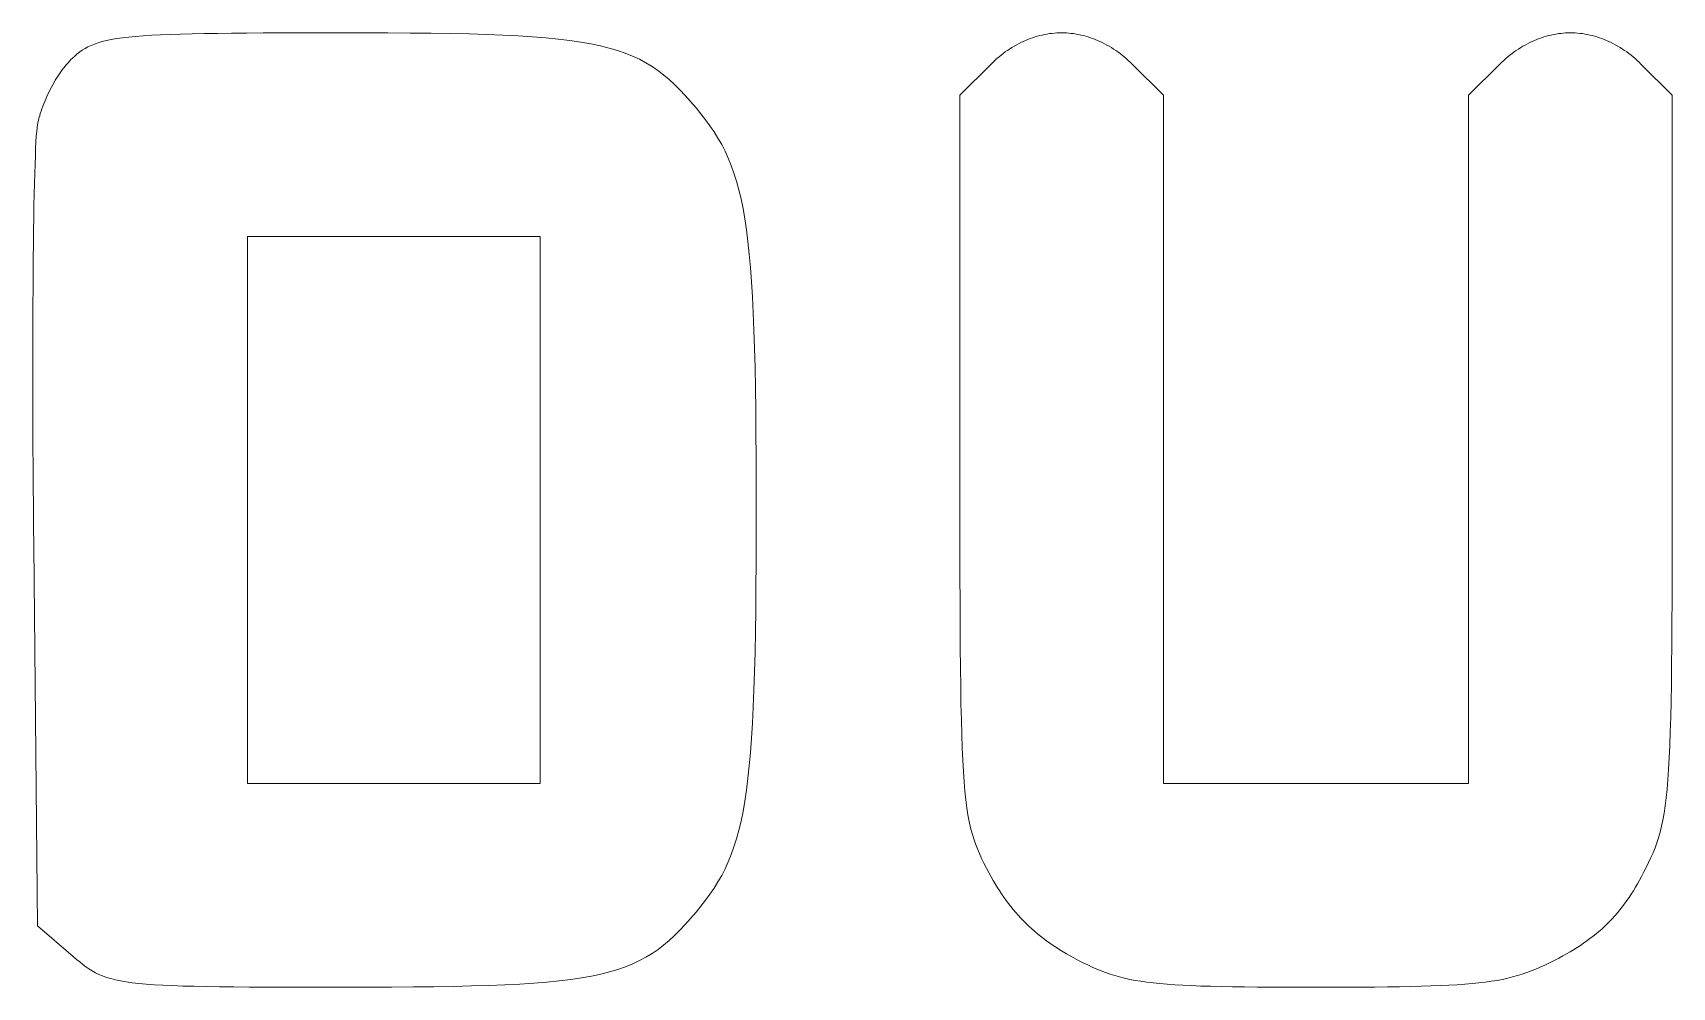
# Model space of a CAD drawing. Header units: millimetres. Extents: x -350 to 1050, y -3 to 474.
# Drawn here: x -232.92 to -212.16, y 108.56 to 120.64 of the extents above; entities that cross this region are included whole.
import ezdxf

# ---------------------------------------------------------------- set-up
doc = ezdxf.new("R2010")
doc.units = ezdxf.units.MM
doc.header["$MEASUREMENT"] = 0
doc.layers.add('Text', color=1, linetype='CONTINUOUS', lineweight=0, true_color=0xff0000)

msp = doc.modelspace()

# ---------------------------------------------------------------- linework, layer by layer
at = {"layer": 'Text'}
for p, q in [((-231.421, 120.61), (-231.307, 120.616)), ((-231.307, 120.616), (-231.184, 120.621)), ((-231.184, 120.621), (-231.051, 120.625)), ((-231.051, 120.625), (-230.907, 120.629)), ((-230.907, 120.629), (-230.751, 120.632)), ((-230.751, 120.632), (-230.584, 120.634)), ((-230.584, 120.634), (-230.405, 120.636)), ((-230.405, 120.636), (-230.213, 120.638)), ((-230.213, 120.638), (-230.008, 120.639)), ((-230.008, 120.639), (-229.788, 120.64)), ((-229.788, 120.64), (-229.554, 120.64)), ((-229.554, 120.64), (-229.306, 120.641)), ((-229.306, 120.641), (-229.042, 120.641)), ((-229.042, 120.641), (-228.726, 120.641)), ((-228.726, 120.641), (-228.427, 120.64)), ((-228.427, 120.64), (-228.146, 120.638)), ((-228.146, 120.638), (-227.88, 120.635)), ((-227.88, 120.635), (-227.631, 120.631)), ((-227.631, 120.631), (-227.396, 120.626)), ((-227.396, 120.626), (-227.176, 120.619)), ((-227.176, 120.619), (-226.97, 120.611)), ((-220.14, 120.612), (-220.109, 120.619)), ((-220.109, 120.619), (-220.079, 120.625)), ((-220.079, 120.625), (-220.048, 120.63)), ((-220.048, 120.63), (-220.018, 120.634)), ((-220.018, 120.634), (-219.987, 120.637)), ((-219.987, 120.637), (-219.956, 120.639)), ((-219.956, 120.639), (-219.926, 120.64)), ((-219.926, 120.64), (-219.895, 120.641)), ((-219.895, 120.641), (-219.865, 120.64)), ((-219.865, 120.64), (-219.835, 120.639)), ((-219.835, 120.639), (-219.804, 120.637)), ((-219.804, 120.637), (-219.773, 120.634)), ((-219.773, 120.634), (-219.743, 120.63)), ((-219.743, 120.63), (-219.712, 120.625)), ((-219.712, 120.625), (-219.681, 120.619)), ((-219.681, 120.619), (-219.651, 120.612)), ((-213.697, 120.612), (-213.666, 120.619)), ((-213.666, 120.619), (-213.635, 120.625)), ((-213.635, 120.625), (-213.605, 120.63)), ((-213.605, 120.63), (-213.574, 120.634)), ((-213.574, 120.634), (-213.544, 120.637)), ((-213.544, 120.637), (-213.513, 120.639)), ((-213.513, 120.639), (-213.483, 120.64)), ((-213.483, 120.64), (-213.452, 120.641)), ((-213.452, 120.641), (-213.422, 120.64)), ((-213.422, 120.64), (-213.391, 120.639)), ((-213.391, 120.639), (-213.361, 120.637)), ((-213.361, 120.637), (-213.33, 120.634)), ((-213.33, 120.634), (-213.299, 120.63)), ((-213.299, 120.63), (-213.269, 120.625)), ((-213.269, 120.625), (-213.238, 120.619)), ((-213.238, 120.619), (-213.208, 120.612)), ((-232.329, 120.398), (-232.296, 120.421)), ((-232.296, 120.421), (-232.262, 120.443)), ((-232.262, 120.443), (-232.225, 120.463)), ((-232.225, 120.463), (-232.186, 120.482)), ((-232.186, 120.482), (-232.143, 120.499)), ((-232.143, 120.499), (-232.097, 120.515)), ((-232.097, 120.515), (-232.046, 120.53)), ((-232.046, 120.53), (-231.991, 120.544)), ((-231.991, 120.544), (-231.93, 120.556)), ((-231.93, 120.556), (-231.863, 120.568)), ((-231.863, 120.568), (-231.789, 120.578)), ((-231.789, 120.578), (-231.709, 120.587)), ((-231.709, 120.587), (-231.621, 120.596)), ((-231.621, 120.596), (-231.525, 120.603)), ((-231.525, 120.603), (-231.421, 120.61)), ((-226.97, 120.611), (-226.777, 120.601)), ((-226.777, 120.601), (-226.596, 120.59)), ((-226.596, 120.59), (-226.427, 120.576)), ((-226.427, 120.576), (-226.269, 120.561)), ((-226.269, 120.561), (-226.121, 120.543)), ((-226.121, 120.543), (-225.984, 120.523)), ((-225.984, 120.523), (-225.855, 120.5)), ((-225.855, 120.5), (-225.736, 120.475)), ((-225.736, 120.475), (-225.624, 120.447)), ((-225.624, 120.447), (-225.519, 120.416)), ((-225.519, 120.416), (-225.421, 120.382)), ((-220.609, 120.398), (-220.581, 120.417)), ((-220.581, 120.417), (-220.554, 120.435)), ((-220.554, 120.435), (-220.526, 120.453)), ((-220.526, 120.453), (-220.497, 120.47)), ((-220.497, 120.47), (-220.469, 120.486)), ((-220.469, 120.486), (-220.44, 120.501)), ((-220.44, 120.501), (-220.411, 120.516)), ((-220.411, 120.516), (-220.381, 120.53)), ((-220.381, 120.53), (-220.352, 120.543)), ((-220.352, 120.543), (-220.322, 120.555)), ((-220.322, 120.555), (-220.292, 120.567)), ((-220.292, 120.567), (-220.262, 120.578)), ((-220.262, 120.578), (-220.231, 120.588)), ((-220.231, 120.588), (-220.201, 120.597)), ((-220.201, 120.597), (-220.171, 120.605)), ((-220.171, 120.605), (-220.14, 120.612)), ((-219.651, 120.612), (-219.62, 120.605)), ((-219.62, 120.605), (-219.59, 120.597)), ((-219.59, 120.597), (-219.56, 120.588)), ((-219.56, 120.588), (-219.529, 120.578)), ((-219.529, 120.578), (-219.499, 120.567)), ((-219.499, 120.567), (-219.469, 120.555)), ((-219.469, 120.555), (-219.439, 120.543)), ((-219.439, 120.543), (-219.41, 120.53)), ((-219.41, 120.53), (-219.38, 120.516)), ((-219.38, 120.516), (-219.351, 120.501)), ((-219.351, 120.501), (-219.322, 120.486)), ((-219.322, 120.486), (-219.294, 120.47)), ((-219.294, 120.47), (-219.265, 120.453)), ((-219.265, 120.453), (-219.237, 120.435)), ((-219.237, 120.435), (-219.21, 120.417)), ((-219.21, 120.417), (-219.182, 120.398)), ((-214.165, 120.398), (-214.138, 120.417)), ((-214.138, 120.417), (-214.11, 120.435)), ((-214.11, 120.435), (-214.082, 120.453)), ((-214.082, 120.453), (-214.054, 120.47)), ((-214.054, 120.47), (-214.025, 120.486)), ((-214.025, 120.486), (-213.996, 120.501)), ((-213.996, 120.501), (-213.967, 120.516)), ((-213.967, 120.516), (-213.938, 120.53)), ((-213.938, 120.53), (-213.908, 120.543)), ((-213.908, 120.543), (-213.878, 120.555)), ((-213.878, 120.555), (-213.848, 120.567)), ((-213.848, 120.567), (-213.818, 120.578)), ((-213.818, 120.578), (-213.788, 120.588)), ((-213.788, 120.588), (-213.758, 120.597)), ((-213.758, 120.597), (-213.727, 120.605)), ((-213.727, 120.605), (-213.697, 120.612)), ((-213.208, 120.612), (-213.177, 120.605)), ((-213.177, 120.605), (-213.147, 120.597)), ((-213.147, 120.597), (-213.116, 120.588)), ((-213.116, 120.588), (-213.086, 120.578)), ((-213.086, 120.578), (-213.056, 120.567)), ((-213.056, 120.567), (-213.026, 120.555)), ((-213.026, 120.555), (-212.996, 120.543)), ((-212.996, 120.543), (-212.966, 120.53)), ((-212.966, 120.53), (-212.937, 120.516)), ((-212.937, 120.516), (-212.908, 120.501)), ((-212.908, 120.501), (-212.879, 120.486)), ((-212.879, 120.486), (-212.85, 120.47)), ((-212.85, 120.47), (-212.822, 120.453)), ((-212.822, 120.453), (-212.794, 120.435)), ((-212.794, 120.435), (-212.766, 120.417)), ((-212.766, 120.417), (-212.739, 120.398)), ((-232.532, 120.196), (-232.514, 120.219)), ((-232.514, 120.219), (-232.496, 120.241)), ((-232.496, 120.241), (-232.477, 120.262)), ((-232.477, 120.262), (-232.459, 120.283)), ((-232.459, 120.283), (-232.441, 120.302)), ((-232.441, 120.302), (-232.422, 120.319)), ((-232.422, 120.319), (-232.391, 120.347)), ((-232.391, 120.347), (-232.361, 120.374)), ((-232.361, 120.374), (-232.329, 120.398)), ((-225.421, 120.382), (-225.329, 120.345)), ((-225.329, 120.345), (-225.242, 120.305)), ((-225.242, 120.305), (-225.16, 120.261)), ((-225.16, 120.261), (-225.082, 120.214)), ((-225.082, 120.214), (-225.008, 120.163)), ((-221.184, 119.85), (-220.789, 120.245)), ((-220.789, 120.245), (-220.764, 120.269)), ((-220.764, 120.269), (-220.74, 120.292)), ((-220.74, 120.292), (-220.714, 120.315)), ((-220.714, 120.315), (-220.688, 120.337)), ((-220.688, 120.337), (-220.662, 120.358)), ((-220.662, 120.358), (-220.636, 120.378)), ((-220.636, 120.378), (-220.609, 120.398)), ((-219.182, 120.398), (-219.155, 120.378)), ((-219.155, 120.378), (-219.129, 120.358)), ((-219.129, 120.358), (-219.103, 120.337)), ((-219.103, 120.337), (-219.077, 120.315)), ((-219.077, 120.315), (-219.051, 120.292)), ((-219.051, 120.292), (-219.027, 120.269)), ((-219.027, 120.269), (-219.002, 120.245)), ((-219.002, 120.245), (-218.607, 119.85)), ((-214.741, 119.85), (-214.345, 120.245)), ((-214.345, 120.245), (-214.321, 120.269)), ((-214.321, 120.269), (-214.296, 120.292)), ((-214.296, 120.292), (-214.271, 120.315)), ((-214.271, 120.315), (-214.245, 120.337)), ((-214.245, 120.337), (-214.219, 120.358)), ((-214.219, 120.358), (-214.192, 120.378)), ((-214.192, 120.378), (-214.165, 120.398)), ((-212.739, 120.398), (-212.712, 120.378)), ((-212.712, 120.378), (-212.685, 120.358)), ((-212.685, 120.358), (-212.659, 120.337)), ((-212.659, 120.337), (-212.633, 120.315)), ((-212.633, 120.315), (-212.608, 120.292)), ((-212.608, 120.292), (-212.583, 120.269)), ((-212.583, 120.269), (-212.559, 120.245)), ((-212.559, 120.245), (-212.163, 119.85)), ((-232.671, 119.982), (-232.654, 120.011)), ((-232.654, 120.011), (-232.638, 120.04)), ((-232.638, 120.04), (-232.621, 120.067)), ((-232.621, 120.067), (-232.604, 120.094)), ((-232.604, 120.094), (-232.586, 120.121)), ((-232.586, 120.121), (-232.568, 120.147)), ((-232.568, 120.147), (-232.55, 120.172)), ((-232.55, 120.172), (-232.532, 120.196)), ((-225.008, 120.163), (-224.936, 120.108)), ((-224.936, 120.108), (-224.866, 120.049)), ((-224.866, 120.049), (-224.797, 119.987)), ((-232.772, 119.771), (-232.759, 119.802)), ((-232.759, 119.802), (-232.746, 119.833)), ((-232.746, 119.833), (-232.732, 119.863)), ((-232.732, 119.863), (-232.717, 119.893)), ((-232.717, 119.893), (-232.702, 119.923)), ((-232.702, 119.923), (-232.687, 119.953)), ((-232.687, 119.953), (-232.671, 119.982)), ((-224.797, 119.987), (-224.73, 119.919)), ((-224.73, 119.919), (-224.662, 119.848)), ((-224.662, 119.848), (-224.594, 119.772)), ((-221.184, 115.277), (-221.184, 119.85)), ((-218.607, 119.85), (-218.607, 115.493)), ((-214.741, 115.493), (-214.741, 119.85)), ((-212.163, 119.85), (-212.163, 115.286)), ((-232.845, 119.56), (-232.836, 119.589)), ((-232.836, 119.589), (-232.828, 119.619)), ((-232.828, 119.619), (-232.818, 119.649)), ((-232.818, 119.649), (-232.808, 119.68)), ((-232.808, 119.68), (-232.796, 119.71)), ((-232.796, 119.71), (-232.785, 119.741)), ((-232.785, 119.741), (-232.772, 119.771)), ((-224.594, 119.772), (-224.525, 119.691)), ((-224.525, 119.691), (-224.463, 119.615)), ((-224.463, 119.615), (-224.404, 119.539)), ((-232.879, 119.332), (-232.874, 119.392)), ((-232.874, 119.392), (-232.869, 119.439)), ((-232.869, 119.439), (-232.864, 119.474)), ((-232.864, 119.474), (-232.858, 119.502)), ((-232.858, 119.502), (-232.852, 119.53)), ((-232.852, 119.53), (-232.845, 119.56)), ((-224.404, 119.539), (-224.348, 119.463)), ((-224.348, 119.463), (-224.296, 119.386)), ((-224.296, 119.386), (-224.247, 119.307)), ((-232.891, 119.083), (-232.887, 119.177)), ((-232.887, 119.177), (-232.883, 119.261)), ((-232.883, 119.261), (-232.879, 119.332)), ((-224.247, 119.307), (-224.2, 119.225)), ((-224.2, 119.225), (-224.157, 119.141)), ((-232.899, 118.861), (-232.895, 118.977)), ((-232.895, 118.977), (-232.891, 119.083)), ((-224.157, 119.141), (-224.117, 119.053)), ((-224.117, 119.053), (-224.079, 118.961)), ((-224.079, 118.961), (-224.044, 118.864)), ((-232.902, 118.735), (-232.899, 118.861)), ((-224.044, 118.864), (-224.012, 118.761)), ((-224.012, 118.761), (-223.982, 118.653)), ((-232.908, 118.453), (-232.905, 118.598)), ((-232.905, 118.598), (-232.902, 118.735)), ((-223.982, 118.653), (-223.954, 118.538)), ((-232.911, 118.298), (-232.908, 118.453)), ((-223.954, 118.538), (-223.929, 118.415)), ((-223.929, 118.415), (-223.906, 118.284)), ((-232.915, 117.964), (-232.913, 118.135)), ((-232.913, 118.135), (-232.911, 118.298)), ((-223.906, 118.284), (-223.886, 118.145)), ((-223.886, 118.145), (-223.867, 117.997)), ((-232.917, 117.784), (-232.915, 117.964)), ((-228.352, 118.063), (-230.205, 118.063)), ((-230.205, 118.063), (-230.205, 114.6)), ((-226.5, 118.063), (-228.352, 118.063)), ((-226.5, 114.6), (-226.5, 118.063)), ((-223.867, 117.997), (-223.85, 117.838)), ((-232.919, 117.597), (-232.917, 117.784)), ((-223.85, 117.838), (-223.835, 117.67)), ((-232.92, 117.403), (-232.919, 117.597)), ((-223.835, 117.67), (-223.821, 117.49)), ((-232.921, 117.202), (-232.92, 117.403)), ((-223.821, 117.49), (-223.81, 117.298)), ((-223.81, 117.298), (-223.8, 117.094)), ((-232.922, 116.995), (-232.921, 117.202)), ((-223.8, 117.094), (-223.791, 116.877)), ((-232.923, 116.781), (-232.922, 116.995)), ((-232.923, 116.562), (-232.923, 116.781)), ((-223.791, 116.877), (-223.784, 116.647)), ((-232.923, 116.338), (-232.923, 116.562)), ((-223.784, 116.647), (-223.778, 116.402)), ((-232.923, 116.109), (-232.923, 116.338)), ((-223.778, 116.402), (-223.773, 116.143)), ((-232.923, 115.875), (-232.923, 116.109)), ((-223.773, 116.143), (-223.769, 115.868)), ((-232.922, 115.637), (-232.923, 115.875)), ((-223.769, 115.868), (-223.766, 115.577)), ((-232.921, 115.395), (-232.922, 115.637)), ((-223.766, 115.577), (-223.765, 115.269)), ((-218.607, 115.493), (-218.607, 111.137)), ((-214.741, 111.137), (-214.741, 115.493)), ((-232.92, 115.15), (-232.921, 115.395)), ((-223.765, 115.269), (-223.764, 114.943)), ((-221.184, 114.859), (-221.184, 115.277)), ((-212.163, 115.286), (-212.164, 114.872)), ((-232.918, 114.902), (-232.92, 115.15)), ((-232.916, 114.651), (-232.918, 114.902)), ((-223.764, 114.943), (-223.763, 114.6)), ((-221.184, 114.466), (-221.184, 114.859)), ((-212.164, 114.872), (-212.164, 114.483)), ((-232.914, 114.398), (-232.916, 114.651)), ((-230.205, 114.6), (-230.205, 111.137)), ((-226.5, 111.137), (-226.5, 114.6)), ((-226.5, 114.6), (-226.5, 114.6)), ((-223.763, 114.6), (-223.764, 114.257)), ((-232.912, 114.143), (-232.914, 114.398)), ((-221.184, 114.099), (-221.184, 114.466)), ((-212.164, 114.483), (-212.164, 114.119)), ((-223.764, 114.257), (-223.765, 113.932)), ((-232.863, 109.337), (-232.912, 114.143)), ((-221.183, 113.756), (-221.184, 114.099)), ((-212.164, 114.119), (-212.165, 113.779)), ((-223.765, 113.932), (-223.766, 113.624)), ((-212.165, 113.779), (-212.166, 113.461)), ((-223.766, 113.624), (-223.769, 113.333)), ((-221.182, 113.436), (-221.183, 113.756)), ((-221.181, 113.138), (-221.182, 113.436)), ((-212.166, 113.461), (-212.167, 113.165)), ((-223.769, 113.333), (-223.773, 113.058)), ((-212.167, 113.165), (-212.169, 112.889)), ((-223.773, 113.058), (-223.778, 112.798)), ((-221.179, 112.861), (-221.181, 113.138)), ((-223.778, 112.798), (-223.784, 112.553)), ((-221.176, 112.604), (-221.179, 112.861)), ((-212.169, 112.889), (-212.171, 112.634)), ((-223.784, 112.553), (-223.791, 112.323)), ((-221.173, 112.367), (-221.176, 112.604)), ((-212.171, 112.634), (-212.174, 112.397)), ((-223.791, 112.323), (-223.8, 112.106)), ((-221.17, 112.148), (-221.173, 112.367)), ((-212.174, 112.397), (-212.178, 112.178)), ((-223.8, 112.106), (-223.81, 111.902)), ((-221.165, 111.946), (-221.17, 112.148)), ((-212.178, 112.178), (-212.183, 111.976)), ((-223.81, 111.902), (-223.821, 111.711)), ((-221.16, 111.76), (-221.165, 111.946)), ((-212.183, 111.976), (-212.188, 111.79)), ((-223.821, 111.711), (-223.835, 111.531)), ((-221.154, 111.589), (-221.16, 111.76)), ((-212.188, 111.79), (-212.194, 111.619)), ((-223.835, 111.531), (-223.85, 111.362)), ((-221.147, 111.433), (-221.154, 111.589)), ((-212.194, 111.619), (-212.201, 111.462)), ((-223.85, 111.362), (-223.867, 111.204)), ((-221.139, 111.29), (-221.147, 111.433)), ((-221.13, 111.159), (-221.139, 111.29)), ((-212.209, 111.318), (-212.218, 111.186)), ((-212.201, 111.462), (-212.209, 111.318)), ((-230.205, 111.137), (-228.352, 111.137)), ((-228.352, 111.137), (-226.5, 111.137)), ((-223.867, 111.204), (-223.886, 111.055)), ((-221.119, 111.04), (-221.13, 111.159)), ((-218.607, 111.137), (-216.674, 111.137)), ((-216.674, 111.137), (-214.741, 111.137)), ((-212.228, 111.065), (-212.239, 110.955)), ((-212.218, 111.186), (-212.228, 111.065)), ((-223.906, 110.916), (-223.929, 110.785)), ((-223.886, 111.055), (-223.906, 110.916)), ((-221.108, 110.931), (-221.119, 111.04)), ((-221.095, 110.831), (-221.108, 110.931)), ((-212.239, 110.955), (-212.252, 110.854)), ((-223.954, 110.663), (-223.982, 110.548)), ((-223.929, 110.785), (-223.954, 110.663)), ((-221.081, 110.74), (-221.095, 110.831)), ((-221.065, 110.656), (-221.081, 110.74)), ((-221.048, 110.578), (-221.065, 110.656)), ((-212.281, 110.675), (-212.298, 110.596)), ((-212.266, 110.761), (-212.281, 110.675)), ((-212.252, 110.854), (-212.266, 110.761)), ((-223.982, 110.548), (-224.012, 110.439)), ((-221.029, 110.506), (-221.048, 110.578)), ((-221.008, 110.438), (-221.029, 110.506)), ((-212.336, 110.452), (-212.358, 110.386)), ((-212.317, 110.522), (-212.336, 110.452)), ((-212.298, 110.596), (-212.317, 110.522)), ((-224.079, 110.239), (-224.117, 110.147)), ((-224.044, 110.336), (-224.079, 110.239)), ((-224.012, 110.439), (-224.044, 110.336)), ((-220.986, 110.373), (-221.008, 110.438)), ((-220.962, 110.311), (-220.986, 110.373)), ((-220.936, 110.251), (-220.962, 110.311)), ((-220.909, 110.19), (-220.936, 110.251)), ((-212.406, 110.261), (-212.433, 110.2)), ((-212.381, 110.323), (-212.406, 110.261)), ((-212.358, 110.386), (-212.381, 110.323)), ((-224.157, 110.059), (-224.2, 109.975)), ((-224.117, 110.147), (-224.157, 110.059)), ((-220.879, 110.13), (-220.909, 110.19)), ((-220.847, 110.068), (-220.879, 110.13)), ((-220.813, 110.003), (-220.847, 110.068)), ((-212.493, 110.075), (-212.526, 110.01)), ((-212.462, 110.138), (-212.493, 110.075)), ((-212.433, 110.2), (-212.462, 110.138)), ((-224.247, 109.894), (-224.296, 109.815)), ((-224.2, 109.975), (-224.247, 109.894)), ((-220.788, 109.957), (-220.813, 110.003)), ((-220.763, 109.912), (-220.788, 109.957)), ((-220.737, 109.868), (-220.763, 109.912)), ((-220.711, 109.824), (-220.737, 109.868)), ((-220.684, 109.782), (-220.711, 109.824)), ((-212.629, 109.824), (-212.655, 109.78)), ((-212.602, 109.869), (-212.629, 109.824)), ((-212.576, 109.915), (-212.602, 109.869)), ((-212.551, 109.962), (-212.576, 109.915)), ((-212.526, 110.01), (-212.551, 109.962)), ((-224.404, 109.661), (-224.463, 109.585)), ((-224.348, 109.737), (-224.404, 109.661)), ((-224.296, 109.815), (-224.348, 109.737)), ((-220.656, 109.74), (-220.684, 109.782)), ((-220.628, 109.699), (-220.656, 109.74)), ((-220.599, 109.659), (-220.628, 109.699)), ((-220.569, 109.619), (-220.599, 109.659)), ((-220.539, 109.581), (-220.569, 109.619)), ((-212.767, 109.615), (-212.796, 109.576)), ((-212.738, 109.655), (-212.767, 109.615)), ((-212.71, 109.695), (-212.738, 109.655)), ((-212.682, 109.737), (-212.71, 109.695)), ((-212.655, 109.78), (-212.682, 109.737)), ((-224.594, 109.429), (-224.662, 109.353)), ((-224.525, 109.509), (-224.594, 109.429)), ((-224.463, 109.585), (-224.525, 109.509)), ((-220.508, 109.543), (-220.539, 109.581)), ((-220.477, 109.506), (-220.508, 109.543)), ((-220.445, 109.47), (-220.477, 109.506)), ((-220.412, 109.434), (-220.445, 109.47)), ((-220.379, 109.399), (-220.412, 109.434)), ((-212.92, 109.43), (-212.953, 109.395)), ((-212.888, 109.465), (-212.92, 109.43)), ((-212.857, 109.501), (-212.888, 109.465)), ((-212.826, 109.538), (-212.857, 109.501)), ((-212.796, 109.576), (-212.826, 109.538)), ((-232.411, 108.948), (-232.863, 109.337)), ((-224.797, 109.215), (-224.865, 109.152)), ((-224.729, 109.282), (-224.797, 109.215)), ((-224.662, 109.353), (-224.729, 109.282)), ((-220.345, 109.365), (-220.379, 109.399)), ((-220.31, 109.331), (-220.345, 109.365)), ((-220.274, 109.299), (-220.31, 109.331)), ((-220.238, 109.267), (-220.274, 109.299)), ((-220.201, 109.235), (-220.238, 109.267)), ((-220.163, 109.204), (-220.201, 109.235)), ((-220.124, 109.174), (-220.163, 109.204)), ((-213.166, 109.204), (-213.205, 109.174)), ((-213.128, 109.234), (-213.166, 109.204)), ((-213.092, 109.265), (-213.128, 109.234)), ((-213.056, 109.296), (-213.092, 109.265)), ((-213.021, 109.329), (-213.056, 109.296)), ((-212.986, 109.362), (-213.021, 109.329)), ((-212.953, 109.395), (-212.986, 109.362)), ((-225.006, 109.038), (-225.081, 108.987)), ((-224.935, 109.093), (-225.006, 109.038)), ((-224.865, 109.152), (-224.935, 109.093)), ((-220.085, 109.145), (-220.124, 109.174)), ((-220.045, 109.116), (-220.085, 109.145)), ((-220.004, 109.088), (-220.045, 109.116)), ((-219.962, 109.06), (-220.004, 109.088)), ((-219.92, 109.033), (-219.962, 109.06)), ((-219.876, 109.007), (-219.92, 109.033)), ((-219.832, 108.981), (-219.876, 109.007)), ((-213.457, 109.007), (-213.503, 108.98)), ((-213.412, 109.033), (-213.457, 109.007)), ((-213.369, 109.061), (-213.412, 109.033)), ((-213.326, 109.088), (-213.369, 109.061)), ((-213.285, 109.116), (-213.326, 109.088)), ((-213.244, 109.145), (-213.285, 109.116)), ((-213.205, 109.174), (-213.244, 109.145)), ((-232.369, 108.912), (-232.411, 108.948)), ((-232.411, 108.948), (-232.411, 108.948)), ((-232.329, 108.879), (-232.369, 108.912)), ((-232.29, 108.848), (-232.329, 108.879)), ((-232.251, 108.819), (-232.29, 108.848)), ((-232.212, 108.792), (-232.251, 108.819)), ((-232.172, 108.766), (-232.212, 108.792)), ((-225.515, 108.785), (-225.619, 108.754)), ((-225.418, 108.819), (-225.515, 108.785)), ((-225.326, 108.856), (-225.418, 108.819)), ((-225.24, 108.897), (-225.326, 108.856)), ((-225.159, 108.94), (-225.24, 108.897)), ((-225.081, 108.987), (-225.159, 108.94)), ((-219.787, 108.955), (-219.832, 108.981)), ((-219.741, 108.93), (-219.787, 108.955)), ((-219.68, 108.899), (-219.741, 108.93)), ((-219.741, 108.93), (-219.741, 108.93)), ((-219.621, 108.869), (-219.68, 108.899)), ((-219.563, 108.841), (-219.621, 108.869)), ((-219.507, 108.814), (-219.563, 108.841)), ((-219.451, 108.789), (-219.507, 108.814)), ((-219.395, 108.766), (-219.451, 108.789)), ((-213.891, 108.789), (-213.948, 108.766)), ((-213.835, 108.813), (-213.891, 108.789)), ((-213.778, 108.84), (-213.835, 108.813)), ((-213.719, 108.868), (-213.778, 108.84)), ((-213.66, 108.897), (-213.719, 108.868)), ((-213.598, 108.929), (-213.66, 108.897)), ((-213.55, 108.955), (-213.598, 108.929)), ((-213.503, 108.98), (-213.55, 108.955)), ((-232.131, 108.743), (-232.172, 108.766)), ((-232.087, 108.722), (-232.131, 108.743)), ((-232.04, 108.702), (-232.087, 108.722)), ((-231.99, 108.684), (-232.04, 108.702)), ((-231.936, 108.668), (-231.99, 108.684)), ((-231.877, 108.653), (-231.936, 108.668)), ((-231.813, 108.639), (-231.877, 108.653)), ((-231.742, 108.627), (-231.813, 108.639)), ((-231.665, 108.616), (-231.742, 108.627)), ((-231.58, 108.607), (-231.665, 108.616)), ((-231.487, 108.598), (-231.58, 108.607)), ((-231.386, 108.591), (-231.487, 108.598)), ((-231.275, 108.584), (-231.386, 108.591)), ((-231.154, 108.579), (-231.275, 108.584)), ((-231.023, 108.574), (-231.154, 108.579)), ((-230.88, 108.571), (-231.023, 108.574)), ((-227.367, 108.575), (-227.597, 108.57)), ((-227.151, 108.582), (-227.367, 108.575)), ((-226.947, 108.59), (-227.151, 108.582)), ((-226.757, 108.6), (-226.947, 108.59)), ((-226.579, 108.611), (-226.757, 108.6)), ((-226.412, 108.625), (-226.579, 108.611)), ((-226.257, 108.641), (-226.412, 108.625)), ((-226.111, 108.658), (-226.257, 108.641)), ((-225.975, 108.679), (-226.111, 108.658)), ((-225.848, 108.701), (-225.975, 108.679)), ((-225.73, 108.726), (-225.848, 108.701)), ((-225.619, 108.754), (-225.73, 108.726)), ((-219.338, 108.745), (-219.395, 108.766)), ((-219.281, 108.725), (-219.338, 108.745)), ((-219.222, 108.706), (-219.281, 108.725)), ((-219.162, 108.689), (-219.222, 108.706)), ((-219.099, 108.674), (-219.162, 108.689)), ((-219.033, 108.659), (-219.099, 108.674)), ((-218.965, 108.646), (-219.033, 108.659)), ((-218.893, 108.634), (-218.965, 108.646)), ((-218.817, 108.623), (-218.893, 108.634)), ((-218.736, 108.613), (-218.817, 108.623)), ((-218.65, 108.605), (-218.736, 108.613)), ((-218.559, 108.597), (-218.65, 108.605)), ((-218.462, 108.59), (-218.559, 108.597)), ((-218.359, 108.584), (-218.462, 108.59)), ((-218.249, 108.579), (-218.359, 108.584)), ((-218.131, 108.574), (-218.249, 108.579)), ((-218.006, 108.571), (-218.131, 108.574)), ((-215.218, 108.575), (-215.343, 108.571)), ((-215.101, 108.579), (-215.218, 108.575)), ((-214.99, 108.584), (-215.101, 108.579)), ((-214.887, 108.59), (-214.99, 108.584)), ((-214.79, 108.597), (-214.887, 108.59)), ((-214.698, 108.605), (-214.79, 108.597)), ((-214.612, 108.613), (-214.698, 108.605)), ((-214.531, 108.623), (-214.612, 108.613)), ((-214.454, 108.634), (-214.531, 108.623)), ((-214.382, 108.646), (-214.454, 108.634)), ((-214.313, 108.659), (-214.382, 108.646)), ((-214.247, 108.673), (-214.313, 108.659)), ((-214.184, 108.689), (-214.247, 108.673)), ((-214.123, 108.706), (-214.184, 108.689)), ((-214.063, 108.725), (-214.123, 108.706)), ((-214.005, 108.744), (-214.063, 108.725)), ((-213.948, 108.766), (-214.005, 108.744)), ((-230.726, 108.567), (-230.88, 108.571)), ((-230.559, 108.565), (-230.726, 108.567)), ((-230.378, 108.563), (-230.559, 108.565)), ((-230.184, 108.562), (-230.378, 108.563)), ((-229.975, 108.561), (-230.184, 108.562)), ((-229.751, 108.56), (-229.975, 108.561)), ((-229.512, 108.56), (-229.751, 108.56)), ((-229.256, 108.56), (-229.512, 108.56)), ((-228.983, 108.56), (-229.256, 108.56)), ((-228.672, 108.56), (-228.983, 108.56)), ((-228.379, 108.561), (-228.672, 108.56)), ((-228.103, 108.563), (-228.379, 108.561)), ((-227.843, 108.566), (-228.103, 108.563)), ((-227.597, 108.57), (-227.843, 108.566)), ((-217.873, 108.568), (-218.006, 108.571)), ((-217.731, 108.565), (-217.873, 108.568)), ((-217.58, 108.563), (-217.731, 108.565)), ((-217.42, 108.562), (-217.58, 108.563)), ((-217.249, 108.561), (-217.42, 108.562)), ((-217.069, 108.56), (-217.249, 108.561)), ((-216.877, 108.56), (-217.069, 108.56)), ((-216.674, 108.56), (-216.877, 108.56)), ((-216.471, 108.56), (-216.674, 108.56)), ((-216.28, 108.56), (-216.471, 108.56)), ((-216.099, 108.561), (-216.28, 108.56)), ((-215.929, 108.562), (-216.099, 108.561)), ((-215.769, 108.563), (-215.929, 108.562)), ((-215.618, 108.565), (-215.769, 108.563)), ((-215.477, 108.568), (-215.618, 108.565)), ((-215.343, 108.571), (-215.477, 108.568))]:
    msp.add_line(p, q, dxfattribs=at)

doc.saveas('drawing.dxf')
